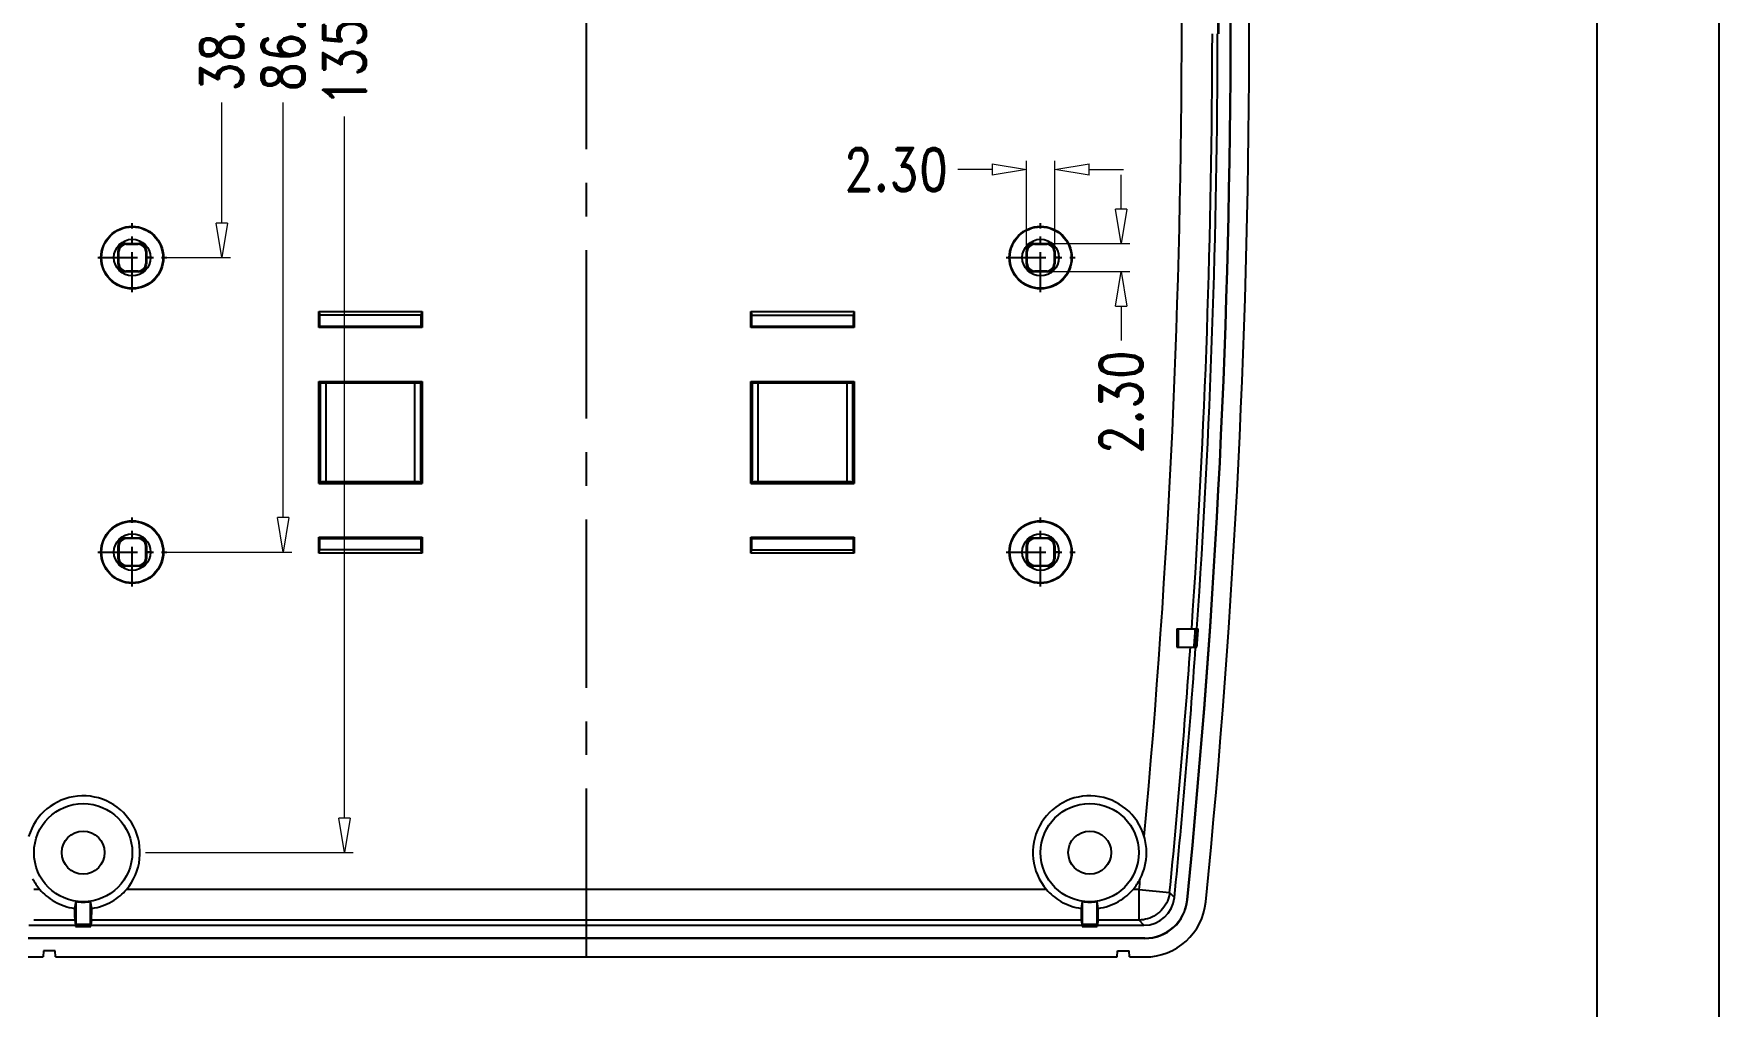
# Model space of a CAD drawing. Header units: millimetres. Extents: x 4625 to 5204, y 1432 to 1835.
# Drawn here: x 5066.9 to 5204.2, y 1584.7 to 1664 of the extents above; entities that cross this region are included whole.
import ezdxf

# ---------------------------------------------------------------- set-up
doc = ezdxf.new("R2010")
doc.units = ezdxf.units.MM
doc.linetypes.add('CENTER', pattern=[50.8, 31.75, -6.35, 6.35, -6.35])
doc.layers.add('dim', color=3, linetype='Continuous', lineweight=9)
doc.layers.add('from', color=7, linetype='Continuous')
doc.styles.add('longtou', font='romand.shx', dxfattribs={"width": 0.8, "bigfont": 'fangsong.shx'})
doc.dimstyles.new('YanXiu', dxfattribs={"dimtxt": 2.5, "dimasz": 2.2, "dimexe": 1, "dimexo": 0, "dimgap": 0.66, "dimtad": 0, "dimzin": 1, "dimdsep": 46, "dimtxsty": 'longtou', "dimblk": 'CLOSEDBLANK', "dimcen": 0, "dimclrd": 3, "dimclre": 3, "dimclrt": 7, "dimazin": 0, "dimtfac": 1, "dimtofl": 0, "dimtmove": 0, "dimatfit": 3, "dimldrblk": 'CLOSEDBLANK', "dimfxl": 1, "dimlwd": 5, "dimlwe": 5, "dimarcsym": 0})

# ---------------------------------------------------------------- blocks, each defined once
blk = doc.blocks.new('_ClosedBlank')
at = {"color": 0, "linetype": 'ByBlock', "lineweight": -2}
for p, q in [((-1, 0.167), (0, 0)), ((-1, 0.167), (-1, -0.167)), ((0, 0), (-1, -0.167))]:
    blk.add_line(p, q, dxfattribs=at)
blk = doc.blocks.new('*D55')
at = {"layer": 'Defpoints', "color": 0}
for p in [(5149.47, 1646.88), (5149.47, 1644.59), (5155.48, 1644.59)]:
    blk.add_point(p, dxfattribs=at)
at = {"layer": 'dim', "color": 3, "lineweight": 5}
for p, q in [((5155.48, 1649.68), (5155.48, 1652.48)), ((5149.47, 1646.88), (5156.18, 1646.88)), ((5149.47, 1644.59), (5156.18, 1644.59)), ((5155.48, 1641.79), (5155.48, 1638.99))]:
    blk.add_line(p, q, dxfattribs=at)
at = {"layer": 'dim', "color": 3, "lineweight": 5, "xscale": 2.8, "yscale": 2.8, "zscale": 2.8}
for p, rotation in [((5155.48, 1646.88), 270), ((5155.48, 1644.59), 90)]:
    blk.add_blockref('_ClosedBlank', p, dxfattribs=dict(at, rotation=rotation))
at = {"layer": 'dim', "color": 7, "insert": (5155.48, 1633.95), "char_height": 3.5, "attachment_point": 5, "rotation": 90, "style": 'longtou'}
blk.add_mtext('2.30', dxfattribs=at)
blk = doc.blocks.new('*D54')
at = {"layer": 'Defpoints', "color": 0}
for p in [(5147.77, 1652.91), (5147.77, 1646.28), (5150.07, 1646.28)]:
    blk.add_point(p, dxfattribs=at)
at = {"layer": 'dim', "color": 3, "lineweight": 5}
for p, q in [((5147.77, 1646.28), (5147.77, 1653.61)), ((5150.07, 1646.28), (5150.07, 1653.61)), ((5144.97, 1652.91), (5142.17, 1652.91)), ((5152.87, 1652.91), (5155.67, 1652.91))]:
    blk.add_line(p, q, dxfattribs=at)
at = {"layer": 'dim', "color": 3, "lineweight": 5, "xscale": 2.8, "yscale": 2.8, "zscale": 2.8}
blk.add_blockref('_ClosedBlank', (5147.77, 1652.91), dxfattribs=at)
at = {"layer": 'dim', "color": 3, "lineweight": 5, "xscale": 2.8, "yscale": 2.8, "zscale": 2.8, "rotation": 180}
blk.add_blockref('_ClosedBlank', (5150.07, 1652.91), dxfattribs=at)
at = {"layer": 'dim', "color": 7, "insert": (5137.14, 1652.91), "char_height": 3.5, "attachment_point": 5, "style": 'longtou'}
blk.add_mtext('2.30', dxfattribs=at)
blk = doc.blocks.new('*D49')
at = {"layer": 'Defpoints', "color": 0}
for p in [(5076.01, 1732.24), (5092.21, 1732.24), (5076.01, 1597.24)]:
    blk.add_point(p, dxfattribs=at)
at = {"layer": 'dim', "color": 3, "lineweight": 5}
for p, q in [((5076.01, 1732.24), (5092.91, 1732.24)), ((5092.21, 1729.44), (5092.21, 1672.24)), ((5092.21, 1600.04), (5092.21, 1657.24)), ((5076.01, 1597.24), (5092.91, 1597.24))]:
    blk.add_line(p, q, dxfattribs=at)
at = {"layer": 'dim', "color": 3, "lineweight": 5, "xscale": 2.8, "yscale": 2.8, "zscale": 2.8}
for p, rotation in [((5092.21, 1732.24), 90), ((5092.21, 1597.24), 270)]:
    blk.add_blockref('_ClosedBlank', p, dxfattribs=dict(at, rotation=rotation))
at = {"layer": 'dim', "color": 7, "insert": (5092.21, 1664.74), "char_height": 3.5, "attachment_point": 5, "rotation": 90, "style": 'longtou'}
blk.add_mtext('135.00', dxfattribs=at)
blk = doc.blocks.new('*D48')
at = {"layer": 'Defpoints', "color": 0}
for p in [(5077.73, 1707.74), (5087.21, 1707.74), (5077.73, 1621.74)]:
    blk.add_point(p, dxfattribs=at)
at = {"layer": 'dim', "color": 3, "lineweight": 5}
for p, q in [((5077.73, 1707.74), (5087.91, 1707.74)), ((5087.21, 1704.94), (5087.21, 1671.1)), ((5087.21, 1624.54), (5087.21, 1658.37)), ((5077.73, 1621.74), (5087.91, 1621.74))]:
    blk.add_line(p, q, dxfattribs=at)
at = {"layer": 'dim', "color": 3, "lineweight": 5, "xscale": 2.8, "yscale": 2.8, "zscale": 2.8}
for p, rotation in [((5087.21, 1707.74), 90), ((5087.21, 1621.74), 270)]:
    blk.add_blockref('_ClosedBlank', p, dxfattribs=dict(at, rotation=rotation))
at = {"layer": 'dim', "color": 7, "insert": (5087.21, 1664.74), "char_height": 3.5, "attachment_point": 5, "rotation": 90, "style": 'longtou'}
blk.add_mtext('86.00', dxfattribs=at)
blk = doc.blocks.new('*D47')
at = {"layer": 'Defpoints', "color": 0}
for p in [(5077.73, 1683.74), (5082.21, 1683.74), (5077.73, 1645.74)]:
    blk.add_point(p, dxfattribs=at)
at = {"layer": 'dim', "color": 3, "lineweight": 5}
for p, q in [((5077.73, 1683.74), (5082.91, 1683.74)), ((5082.21, 1680.94), (5082.21, 1671.1)), ((5082.21, 1648.54), (5082.21, 1658.37)), ((5077.73, 1645.74), (5082.91, 1645.74))]:
    blk.add_line(p, q, dxfattribs=at)
at = {"layer": 'dim', "color": 3, "lineweight": 5, "xscale": 2.8, "yscale": 2.8, "zscale": 2.8}
for p, rotation in [((5082.21, 1683.74), 90), ((5082.21, 1645.74), 270)]:
    blk.add_blockref('_ClosedBlank', p, dxfattribs=dict(at, rotation=rotation))
at = {"layer": 'dim', "color": 7, "insert": (5082.21, 1664.74), "char_height": 3.5, "attachment_point": 5, "rotation": 90, "style": 'longtou'}
blk.add_mtext('38.00', dxfattribs=at)

msp = doc.modelspace()

# ---------------------------------------------------------------- linework, layer by layer
at = {"color": 1, "linetype": 'CENTER', "ltscale": 0.432}
msp.add_line((5111.92, 1588.736), (5111.92, 1740.736), dxfattribs=at)
at = {"color": 1, "linetype": 'CENTER', "ltscale": 0.102094}
for p, q in [((5074.92, 1642.928), (5074.92, 1648.543)), ((5148.92, 1642.928), (5148.92, 1648.543)), ((5072.113, 1645.736), (5077.728, 1645.736)), ((5146.113, 1645.736), (5151.728, 1645.736)), ((5074.92, 1618.928), (5074.92, 1624.543)), ((5148.92, 1618.928), (5148.92, 1624.543)), ((5072.113, 1621.736), (5077.728, 1621.736)), ((5146.113, 1621.736), (5151.728, 1621.736))]:
    msp.add_line(p, q, dxfattribs=at)
at = {"color": 7, "linetype": 'Continuous'}
for p, q in [((5074.372, 1646.884), (5074.427, 1646.829)), ((5074.427, 1646.829), (5075.414, 1646.829)), ((5075.468, 1646.884), (5075.414, 1646.829)), ((5148.372, 1646.884), (5148.427, 1646.829)), ((5148.427, 1646.829), (5149.414, 1646.829)), ((5149.468, 1646.884), (5149.414, 1646.829)), ((5073.428, 1645.736), (5073.773, 1645.736)), ((5073.772, 1646.284), (5073.827, 1646.229)), ((5073.772, 1645.187), (5073.827, 1645.242)), ((5073.827, 1645.242), (5073.827, 1646.229)), ((5076.068, 1646.284), (5076.014, 1646.229)), ((5076.014, 1646.229), (5076.014, 1645.242)), ((5076.068, 1645.187), (5076.014, 1645.242)), ((5076.413, 1645.736), (5076.067, 1645.736)), ((5147.428, 1645.736), (5147.773, 1645.736)), ((5147.772, 1646.284), (5147.827, 1646.229)), ((5147.772, 1645.187), (5147.827, 1645.242)), ((5147.827, 1645.242), (5147.827, 1646.229)), ((5150.068, 1646.284), (5150.014, 1646.229)), ((5150.014, 1646.229), (5150.014, 1645.242)), ((5150.068, 1645.187), (5150.014, 1645.242)), ((5150.413, 1645.736), (5150.067, 1645.736)), ((5074.372, 1644.587), (5074.427, 1644.642)), ((5075.414, 1644.642), (5074.427, 1644.642)), ((5075.468, 1644.587), (5075.414, 1644.642)), ((5148.372, 1644.587), (5148.427, 1644.642)), ((5149.414, 1644.642), (5148.427, 1644.642)), ((5149.468, 1644.587), (5149.414, 1644.642)), ((5090.114, 1641.336), (5098.527, 1641.336)), ((5090.114, 1640.034), (5090.114, 1641.336)), ((5090.114, 1641.336), (5090.202, 1641.047)), ((5098.438, 1641.047), (5090.202, 1641.047)), ((5090.202, 1640.122), (5090.202, 1641.047)), ((5098.527, 1641.336), (5098.438, 1641.047)), ((5098.438, 1641.047), (5098.438, 1640.122)), ((5098.527, 1641.336), (5098.527, 1640.034)), ((5125.314, 1640.034), (5125.314, 1641.336)), ((5125.314, 1641.336), (5125.402, 1641.047)), ((5125.314, 1641.336), (5133.727, 1641.336)), ((5125.402, 1640.122), (5125.402, 1641.047)), ((5125.402, 1641.047), (5133.638, 1641.047)), ((5133.727, 1641.336), (5133.638, 1641.047)), ((5133.638, 1641.047), (5133.638, 1640.122)), ((5133.727, 1641.336), (5133.727, 1640.034)), ((5090.202, 1640.122), (5090.114, 1640.034)), ((5098.527, 1640.034), (5090.114, 1640.034)), ((5098.438, 1640.122), (5090.202, 1640.122)), ((5098.438, 1640.122), (5098.527, 1640.034)), ((5125.402, 1640.122), (5125.314, 1640.034)), ((5133.727, 1640.034), (5125.314, 1640.034)), ((5133.638, 1640.122), (5125.402, 1640.122)), ((5133.638, 1640.122), (5133.727, 1640.034)), ((5090.114, 1627.33), (5090.114, 1635.641)), ((5090.114, 1635.641), (5098.527, 1635.641)), ((5090.219, 1635.536), (5090.114, 1635.641)), ((5090.219, 1635.536), (5090.219, 1627.435)), ((5090.719, 1627.452), (5090.719, 1635.519)), ((5090.719, 1635.519), (5097.922, 1635.519)), ((5091.209, 1635.547), (5091.115, 1635.641)), ((5091.209, 1635.547), (5097.432, 1635.547)), ((5097.432, 1635.547), (5097.526, 1635.641)), ((5097.922, 1635.519), (5097.922, 1627.452)), ((5098.421, 1635.536), (5098.527, 1635.641)), ((5098.421, 1627.435), (5098.421, 1635.536)), ((5098.527, 1635.641), (5098.527, 1627.33)), ((5125.314, 1627.33), (5125.314, 1635.641)), ((5125.419, 1635.536), (5125.314, 1635.641)), ((5125.314, 1635.641), (5133.727, 1635.641)), ((5125.419, 1635.536), (5125.419, 1627.435)), ((5125.919, 1627.452), (5125.919, 1635.519)), ((5125.919, 1635.519), (5133.122, 1635.519)), ((5126.409, 1635.547), (5126.315, 1635.641)), ((5132.632, 1635.547), (5126.409, 1635.547)), ((5132.632, 1635.547), (5132.726, 1635.641)), ((5133.122, 1635.519), (5133.122, 1627.452)), ((5133.621, 1635.536), (5133.727, 1635.641)), ((5133.621, 1627.435), (5133.621, 1635.536)), ((5133.727, 1635.641), (5133.727, 1627.33)), ((5090.219, 1627.435), (5090.114, 1627.33)), ((5090.114, 1627.33), (5098.527, 1627.33)), ((5097.922, 1627.452), (5090.719, 1627.452)), ((5091.209, 1627.424), (5091.115, 1627.33)), ((5091.209, 1627.424), (5097.432, 1627.424)), ((5097.432, 1627.424), (5097.526, 1627.33)), ((5098.421, 1627.435), (5098.527, 1627.33)), ((5125.419, 1627.435), (5125.314, 1627.33)), ((5125.314, 1627.33), (5133.727, 1627.33)), ((5133.122, 1627.452), (5125.919, 1627.452)), ((5126.409, 1627.424), (5126.315, 1627.33)), ((5132.632, 1627.424), (5126.409, 1627.424)), ((5132.632, 1627.424), (5132.726, 1627.33)), ((5133.621, 1627.435), (5133.727, 1627.33)), ((5073.428, 1621.736), (5073.773, 1621.736)), ((5073.772, 1622.284), (5073.827, 1622.229)), ((5073.827, 1622.229), (5073.827, 1621.242)), ((5074.372, 1622.884), (5074.427, 1622.829)), ((5075.414, 1622.829), (5074.427, 1622.829)), ((5075.468, 1622.884), (5075.414, 1622.829)), ((5076.068, 1622.284), (5076.014, 1622.229)), ((5076.014, 1621.242), (5076.014, 1622.229)), ((5076.413, 1621.736), (5076.067, 1621.736)), ((5090.114, 1621.635), (5090.114, 1622.937)), ((5090.114, 1622.937), (5098.527, 1622.937)), ((5090.202, 1622.849), (5090.114, 1622.937)), ((5090.114, 1621.635), (5090.202, 1621.924)), ((5090.202, 1621.924), (5090.202, 1622.849)), ((5090.202, 1622.849), (5098.438, 1622.849)), ((5098.438, 1621.924), (5090.202, 1621.924)), ((5098.438, 1622.849), (5098.527, 1622.937)), ((5098.438, 1622.849), (5098.438, 1621.924)), ((5098.527, 1621.635), (5098.438, 1621.924)), ((5098.527, 1622.937), (5098.527, 1621.635)), ((5125.314, 1621.635), (5125.314, 1622.937)), ((5125.402, 1622.849), (5125.314, 1622.937)), ((5125.314, 1622.937), (5133.727, 1622.937)), ((5125.314, 1621.635), (5125.402, 1621.924)), ((5125.402, 1621.924), (5125.402, 1622.849)), ((5125.402, 1622.849), (5133.638, 1622.849)), ((5125.402, 1621.924), (5133.638, 1621.924)), ((5133.638, 1622.849), (5133.727, 1622.937)), ((5133.638, 1622.849), (5133.638, 1621.924)), ((5133.727, 1621.635), (5133.638, 1621.924)), ((5133.727, 1622.937), (5133.727, 1621.635)), ((5147.428, 1621.736), (5147.773, 1621.736)), ((5147.772, 1622.284), (5147.827, 1622.229)), ((5147.827, 1622.229), (5147.827, 1621.242)), ((5148.372, 1622.884), (5148.427, 1622.829)), ((5149.414, 1622.829), (5148.427, 1622.829)), ((5149.468, 1622.884), (5149.414, 1622.829)), ((5150.068, 1622.284), (5150.014, 1622.229)), ((5150.014, 1621.242), (5150.014, 1622.229)), ((5150.413, 1621.736), (5150.067, 1621.736)), ((5073.772, 1621.187), (5073.827, 1621.242)), ((5074.372, 1620.587), (5074.427, 1620.642)), ((5074.427, 1620.642), (5075.414, 1620.642)), ((5075.468, 1620.587), (5075.414, 1620.642)), ((5076.068, 1621.187), (5076.014, 1621.242)), ((5098.527, 1621.635), (5090.114, 1621.635)), ((5133.727, 1621.635), (5125.314, 1621.635)), ((5147.772, 1621.187), (5147.827, 1621.242)), ((5148.372, 1620.587), (5148.427, 1620.642)), ((5148.427, 1620.642), (5149.414, 1620.642)), ((5149.468, 1620.587), (5149.414, 1620.642)), ((5150.068, 1621.187), (5150.014, 1621.242)), ((5160.019, 1615.486), (5160.019, 1613.986)), ((5160.019, 1615.486), (5161.755, 1615.486)), ((5160.12, 1615.486), (5160.12, 1613.986)), ((5160.019, 1613.986), (5161.651, 1613.986)), ((5067.391, 1594.24), (5066.892, 1594.24)), ((5070.316, 1593.255), (5070.22, 1592.689)), ((5070.316, 1593.255), (5070.316, 1591.407)), ((5071.525, 1591.407), (5071.525, 1593.255)), ((5071.62, 1592.689), (5071.525, 1593.255)), ((5149.391, 1594.24), (5074.449, 1594.24)), ((5152.316, 1593.255), (5152.22, 1592.689)), ((5152.316, 1593.255), (5152.316, 1591.407)), ((5153.525, 1591.407), (5153.525, 1593.255)), ((5153.62, 1592.689), (5153.525, 1593.255)), ((5156.947, 1594.24), (5156.449, 1594.24)), ((5156.949, 1591.744), (5156.949, 1594.24)), ((5156.949, 1594.24), (5159.433, 1593.995)), ((5159.819, 1593.568), (5159.433, 1593.995)), ((5160.886, 1593.39), (5160.86, 1593.393)), ((5070.236, 1591.744), (5066.892, 1591.744)), ((5070.236, 1591.744), (5070.307, 1591.318)), ((5071.604, 1591.744), (5071.533, 1591.318)), ((5152.236, 1591.744), (5071.604, 1591.744)), ((5152.236, 1591.744), (5152.307, 1591.318)), ((5153.604, 1591.744), (5153.533, 1591.318)), ((5156.949, 1591.744), (5153.604, 1591.744)), ((5157.335, 1591.318), (5156.949, 1591.744)), ((5157.406, 1590.265), (5066.434, 1590.265)), ((5157.406, 1590.239), (5066.434, 1590.239)), ((5066.506, 1591.318), (5070.307, 1591.318)), ((5070.307, 1591.318), (5070.307, 1591.204)), ((5070.313, 1591.242), (5070.307, 1591.204)), ((5070.307, 1591.204), (5071.533, 1591.204)), ((5070.313, 1591.242), (5070.316, 1591.407)), ((5070.313, 1591.242), (5071.527, 1591.242)), ((5070.316, 1591.407), (5071.525, 1591.407)), ((5071.525, 1591.407), (5071.527, 1591.242)), ((5071.527, 1591.242), (5071.533, 1591.204)), ((5071.533, 1591.204), (5071.533, 1591.318)), ((5071.533, 1591.318), (5152.307, 1591.318)), ((5152.307, 1591.318), (5152.307, 1591.204)), ((5152.313, 1591.242), (5152.307, 1591.204)), ((5152.307, 1591.204), (5153.533, 1591.204)), ((5152.313, 1591.242), (5152.316, 1591.407)), ((5152.313, 1591.242), (5153.527, 1591.242)), ((5152.316, 1591.407), (5153.525, 1591.407)), ((5153.525, 1591.407), (5153.527, 1591.242)), ((5153.527, 1591.242), (5153.533, 1591.204)), ((5153.533, 1591.204), (5153.533, 1591.318)), ((5153.533, 1591.318), (5157.335, 1591.318)), ((5157.406, 1590.239), (5157.406, 1590.265)), ((5067.697, 1589.236), (5067.67, 1588.736)), ((5068.644, 1589.236), (5067.697, 1589.236)), ((5068.67, 1588.736), (5068.644, 1589.236)), ((5155.17, 1588.736), (5155.197, 1589.236)), ((5155.197, 1589.236), (5156.144, 1589.236)), ((5156.17, 1588.736), (5156.144, 1589.236)), ((5066.428, 1588.736), (5067.67, 1588.736)), ((5068.67, 1588.736), (5155.17, 1588.736)), ((5156.17, 1588.736), (5157.412, 1588.736))]:
    msp.add_line(p, q, dxfattribs=at)
for centre, radius in [((5074.92, 1645.736), 2.552), ((5074.92, 1645.736), 2.5), ((5148.92, 1645.736), 2.552), ((5148.92, 1645.736), 2.5), ((5074.92, 1645.736), 1.493), ((5148.92, 1645.736), 1.493), ((5074.92, 1621.736), 2.552), ((5074.92, 1621.736), 2.5), ((5074.92, 1621.736), 1.493), ((5148.92, 1621.736), 2.552), ((5148.92, 1621.736), 2.5), ((5148.92, 1621.736), 1.493), ((5070.92, 1597.236), 4), ((5152.92, 1597.236), 4), ((5070.92, 1597.236), 1.75), ((5152.92, 1597.236), 1.75)]:
    msp.add_circle(centre, radius, dxfattribs=at)
for centre, radius, start, end in [((4441.92, 1664.736), 722.47, 354.332898, 5.66709), ((4441.92, 1664.736), 722.497, 354.332906, 5.667094), ((4441.92, 1664.736), 724, 354.332411, 5.667589), ((4441.92, 1664.736), 718.495, 354.71418, 5.28582), ((4441.92, 1664.736), 721.454, 359.940437, 0.059563), ((4441.92, 1664.736), 721.518, 359.940442, 0.059558), ((4441.92, 1664.736), 720.992, 356.083151, 359.940399), ((4441.92, 1664.736), 721.418, 356.085468, 359.940434), ((5074.369, 1646.287), 0.597, 89.71181, 180.28838), ((5074.92, 1784.042), 137.159, 269.77106, 270.22898), ((5075.471, 1646.287), 0.597, 359.71152, 90.28829), ((5148.369, 1646.287), 0.597, 89.71181, 180.28838), ((5148.92, 1784.042), 137.159, 269.77106, 270.22898), ((5149.471, 1646.287), 0.597, 359.71152, 90.28829), ((4928.842, 1645.719), 144.932, 0.00654, 0.22322), ((4928.515, 1645.753), 145.258, 359.77702, 359.99322), ((5074.369, 1645.184), 0.597, 179.71005, 270.28976), ((5075.471, 1645.184), 0.597, 269.70997, 0.29023), ((5221.326, 1645.718), 145.258, 179.77702, 179.99322), ((5220.999, 1645.752), 144.932, 180.00654, 180.22322), ((5002.842, 1645.719), 144.931, 0.00654, 0.22322), ((5002.515, 1645.753), 145.258, 359.77702, 359.99322), ((5148.369, 1645.184), 0.597, 179.71005, 270.28976), ((5149.471, 1645.184), 0.597, 269.70997, 0.29023), ((5295.326, 1645.718), 145.258, 179.77702, 179.99322), ((5294.999, 1645.752), 144.932, 180.00654, 180.22322), ((5074.92, 1507.429), 137.159, 89.77106, 90.22898), ((5148.92, 1507.429), 137.159, 89.77106, 90.22898), ((5074.369, 1622.287), 0.597, 89.71181, 180.28838), ((4928.842, 1621.719), 144.931, 0.00654, 0.22322), ((4928.515, 1621.753), 145.258, 359.77702, 359.99322), ((5074.92, 1760.042), 137.159, 269.77106, 270.22898), ((5075.471, 1622.287), 0.597, 359.71152, 90.28829), ((5221.326, 1621.718), 145.258, 179.77702, 179.99322), ((5220.999, 1621.752), 144.932, 180.00654, 180.22322), ((5148.369, 1622.287), 0.597, 89.71181, 180.28838), ((5002.842, 1621.719), 144.932, 0.00654, 0.22322), ((5002.515, 1621.753), 145.258, 359.77702, 359.99322), ((5148.92, 1760.042), 137.159, 269.77106, 270.22898), ((5149.471, 1622.287), 0.597, 359.71152, 90.28829), ((5295.326, 1621.718), 145.258, 179.77702, 179.99322), ((5294.999, 1621.752), 144.931, 180.00654, 180.22322), ((5074.369, 1621.184), 0.597, 179.71005, 270.28976), ((5074.92, 1483.429), 137.159, 89.77106, 90.22898), ((5075.471, 1621.184), 0.597, 269.70997, 0.29023), ((5148.369, 1621.184), 0.597, 179.71005, 270.28976), ((5148.92, 1483.429), 137.159, 89.77106, 90.22898), ((5149.471, 1621.184), 0.597, 269.70997, 0.29023), ((4441.351, 1664.775), 721.86, 355.965376, 356.084722), ((4441.92, 1664.736), 721.454, 355.966253, 356.085666), ((4441.92, 1664.736), 721.518, 355.966609, 356.086011), ((4441.92, 1664.736), 720.992, 354.369358, 355.963661), ((4441.92, 1664.736), 721.418, 354.33858, 355.966049), ((5070.92, 1597.236), 4.629, 319.67819, 163.57028), ((5152.92, 1597.236), 4.629, 16.42972, 220.32181), ((5152.928, 1597.24), 4.62, 359.94263, 16.40096), ((5152.909, 1597.236), 4.64, 332.7878, 359.99683), ((5070.92, 1597.236), 4.629, 207.27615, 220.32181), ((5152.92, 1597.236), 4.629, 319.67819, 332.72385), ((4441.92, 1664.736), 718.495, 354.36934, 354.439383), ((5070.92, 1597.236), 4.026, 261.36684, 278.63316), ((5152.92, 1597.236), 4.026, 261.36684, 278.63316), ((5157.336, 1593.813), 2.495, 269.97676, 354.36182), ((5157.407, 1593.735), 3.47, 269.98782, 354.34352), ((5157.407, 1593.734), 3.495, 269.98405, 354.34886), ((5157.414, 1593.726), 4.991, 269.97595, 354.35646)]:
    msp.add_arc(centre, radius, start, end, dxfattribs=at)
for centre, major_axis, ratio, start_param, end_param in [((5074.427, 1646.229), (-0.424, 0.424), 0.9999239, -0.7853601, 0.7853601), ((5075.414, 1646.229), (0.424, 0.424), 0.9999239, -0.7853601, 0.7853601), ((5148.427, 1646.229), (-0.424, 0.424), 0.9999239, -0.7853601, 0.7853601), ((5149.414, 1646.229), (0.424, 0.424), 0.9999239, -0.7853601, 0.7853601), ((5074.427, 1645.242), (0.424, 0.424), 0.9999239, -3.9269527, -2.3562326), ((5075.414, 1645.242), (-0.424, 0.424), 0.9999239, -3.9269527, -2.3562326), ((5148.427, 1645.242), (0.424, 0.424), 0.9999239, -3.9269527, -2.3562326), ((5149.414, 1645.242), (-0.424, 0.424), 0.9999239, -3.9269527, -2.3562326), ((5090.719, 1635.536), (0.5, 0), 0.0349208, -3.1066861, -1.5707963), ((5097.922, 1635.536), (0.5, 0), 0.0349208, -1.5707963, -0.0349066), ((5125.919, 1635.536), (0.5, 0), 0.0349208, -3.1066861, -1.5707963), ((5133.122, 1635.536), (0.5, 0), 0.0349208, -1.5707963, -0.0349066), ((5090.719, 1627.435), (0.5, 0), 0.0349208, 1.5707963, 3.1066861), ((5097.922, 1627.435), (0.5, 0), 0.0349208, 0.0349066, 1.5707963), ((5125.919, 1627.435), (0.5, 0), 0.0349208, 1.5707963, 3.1066861), ((5133.122, 1627.435), (0.5, 0), 0.0349208, 0.0349066, 1.5707963), ((5074.427, 1622.229), (0.424, -0.424), 0.9999239, 2.3562326, 3.9269527), ((5075.414, 1622.229), (0.424, 0.424), 0.9999239, -0.7853601, 0.7853601), ((5148.427, 1622.229), (0.424, -0.424), 0.9999239, 2.3562326, 3.9269527), ((5149.414, 1622.229), (0.424, 0.424), 0.9999239, -0.7853601, 0.7853601), ((5074.427, 1621.242), (0.424, 0.424), 0.9999239, -3.9269527, -2.3562326), ((5075.414, 1621.242), (0.424, -0.424), 0.9999239, -0.7853601, 0.7853601), ((5148.427, 1621.242), (0.424, 0.424), 0.9999239, -3.9269527, -2.3562326), ((5149.414, 1621.242), (0.424, -0.424), 0.9999239, -0.7853601, 0.7853601), ((5070.237, 1594.24), (0, 2.5), 0.0087269, -4.0427451, -3.1939525), ((5071.603, 1594.24), (0, 2.5), 0.0087269, -3.0892328, -2.2404402), ((5152.237, 1594.24), (0, 2.5), 0.0087269, -4.0427451, -3.1939525), ((5153.603, 1594.24), (0, 2.5), 0.0087269, -3.0892328, -2.2404402)]:
    msp.add_ellipse(centre, major_axis=major_axis, ratio=ratio, start_param=start_param, end_param=end_param, dxfattribs=at)
for points, start_tangent, end_tangent in [([(5067.391, 1594.24), (5067.908, 1593.725), (5068.579, 1593.255), (5069.368, 1592.897), (5070.22, 1592.689)], (0.64708, -0.7624221), (0.9892609, -0.1461601)), ([(5071.62, 1592.689), (5072.473, 1592.897), (5073.262, 1593.255), (5073.933, 1593.725), (5074.449, 1594.24)], (0.9892609, 0.1461601), (0.64708, 0.7624221)), ([(5149.391, 1594.24), (5149.908, 1593.725), (5150.579, 1593.255), (5151.368, 1592.897), (5152.22, 1592.689)], (0.64708, -0.7624221), (0.9892609, -0.1461601)), ([(5153.62, 1592.689), (5154.473, 1592.897), (5155.262, 1593.255), (5155.933, 1593.725), (5156.449, 1594.24)], (0.9892609, 0.1461601), (0.64708, 0.7624221)), ([(5159.433, 1593.995), (5159.246, 1593.279), (5158.856, 1592.647), (5158.302, 1592.156), (5157.641, 1591.849), (5156.949, 1591.744)], (-0.104114, -0.9945654), (-0.9999529, -0.0097089))]:
    msp.add_spline(points, degree=3, dxfattribs=dict(at, start_tangent=start_tangent, end_tangent=end_tangent))
at = {"layer": 'from'}
for p, q in [((5204.209, 1432.468), (5204.209, 1834.827)), ((5194.229, 1824.848), (5194.229, 1442.447))]:
    msp.add_line(p, q, dxfattribs=at)

# ---------------------------------------------------------------- dimensions: what is measured, and where the dimension line sits
at = {"layer": 'dim'}
for base, p1, p2, picture, middle in [((5092.215, 1732.236), (5076.012, 1597.236), (5076.012, 1732.236), '*D49', (5092.215, 1664.736)), ((5087.215, 1707.736), (5077.728, 1621.736), (5077.728, 1707.736), '*D48', (5087.215, 1664.736)), ((5082.215, 1683.736), (5077.728, 1645.736), (5077.728, 1683.736), '*D47', (5082.215, 1664.736)), ((5155.479, 1644.587), (5149.471, 1646.884), (5149.471, 1644.587), '*D55', (5155.479, 1633.954))]:
    dim = msp.add_linear_dim(base=base, p1=p1, p2=p2, angle=90, dimstyle='YanXiu', override={"dimtxt": 3.5, "dimasz": 2.8, "dimexe": 0.69965, "dimgap": 0.69965}, dxfattribs=at)
    dim.commit()
    dim.dimension.update_dxf_attribs({"geometry": picture, "text_midpoint": middle})
dim = msp.add_linear_dim(base=(5147.772, 1652.91), p1=(5150.068, 1646.284), p2=(5147.772, 1646.284), dimstyle='YanXiu', override={"dimtxt": 3.5, "dimasz": 2.8, "dimexe": 0.69965, "dimgap": 0.69965}, dxfattribs=at)
dim.commit()
dim.dimension.update_dxf_attribs({"geometry": '*D54', "text_midpoint": (5137.139, 1652.91)})

doc.saveas('drawing.dxf')
